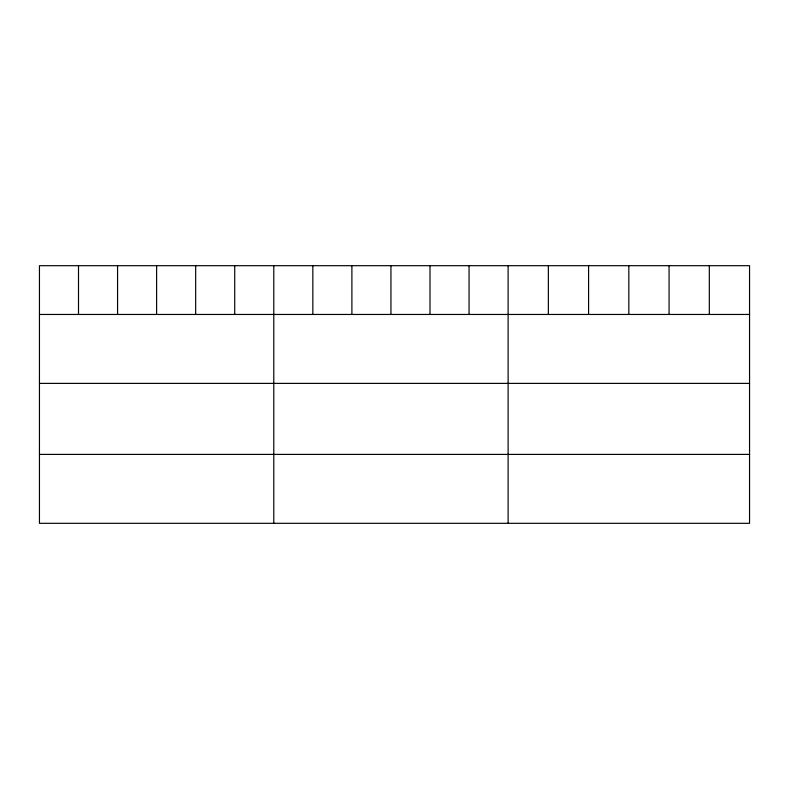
<?xml version="1.0" encoding="UTF-8"?>
<svg xmlns="http://www.w3.org/2000/svg" width="789" height="789" viewBox="0 0 789 789"><rect width="100%" height="100%" fill="white"/><g stroke="black" fill="none" stroke-linecap="round" stroke-linejoin="round"><path stroke-width="1.18" d="M749.55 314.456L749.55 523.314L39.45 523.314L39.45 265.686L749.55 265.686L749.55 314.456L39.45 314.456M39.45 383.385L749.55 383.385M39.45 454.395L749.55 454.395M709.311 265.686L709.311 314.456M669.072 265.686L669.072 314.456M628.833 265.686L628.833 314.456M588.594 265.686L588.594 314.456M548.355 265.686L548.355 314.456M508.116 265.686L508.116 523.314M469.06 265.686L469.06 314.456M430.005 265.686L430.005 314.456M390.949 265.686L390.949 314.456M351.894 265.686L351.894 314.456M312.838 265.686L312.838 314.456M273.783 265.686L273.783 523.314M234.727 265.686L234.727 314.456M195.672 265.686L195.672 314.456M156.617 265.686L156.617 314.456M117.561 265.686L117.561 314.456M78.505 265.686L78.505 314.456"/></g></svg>
